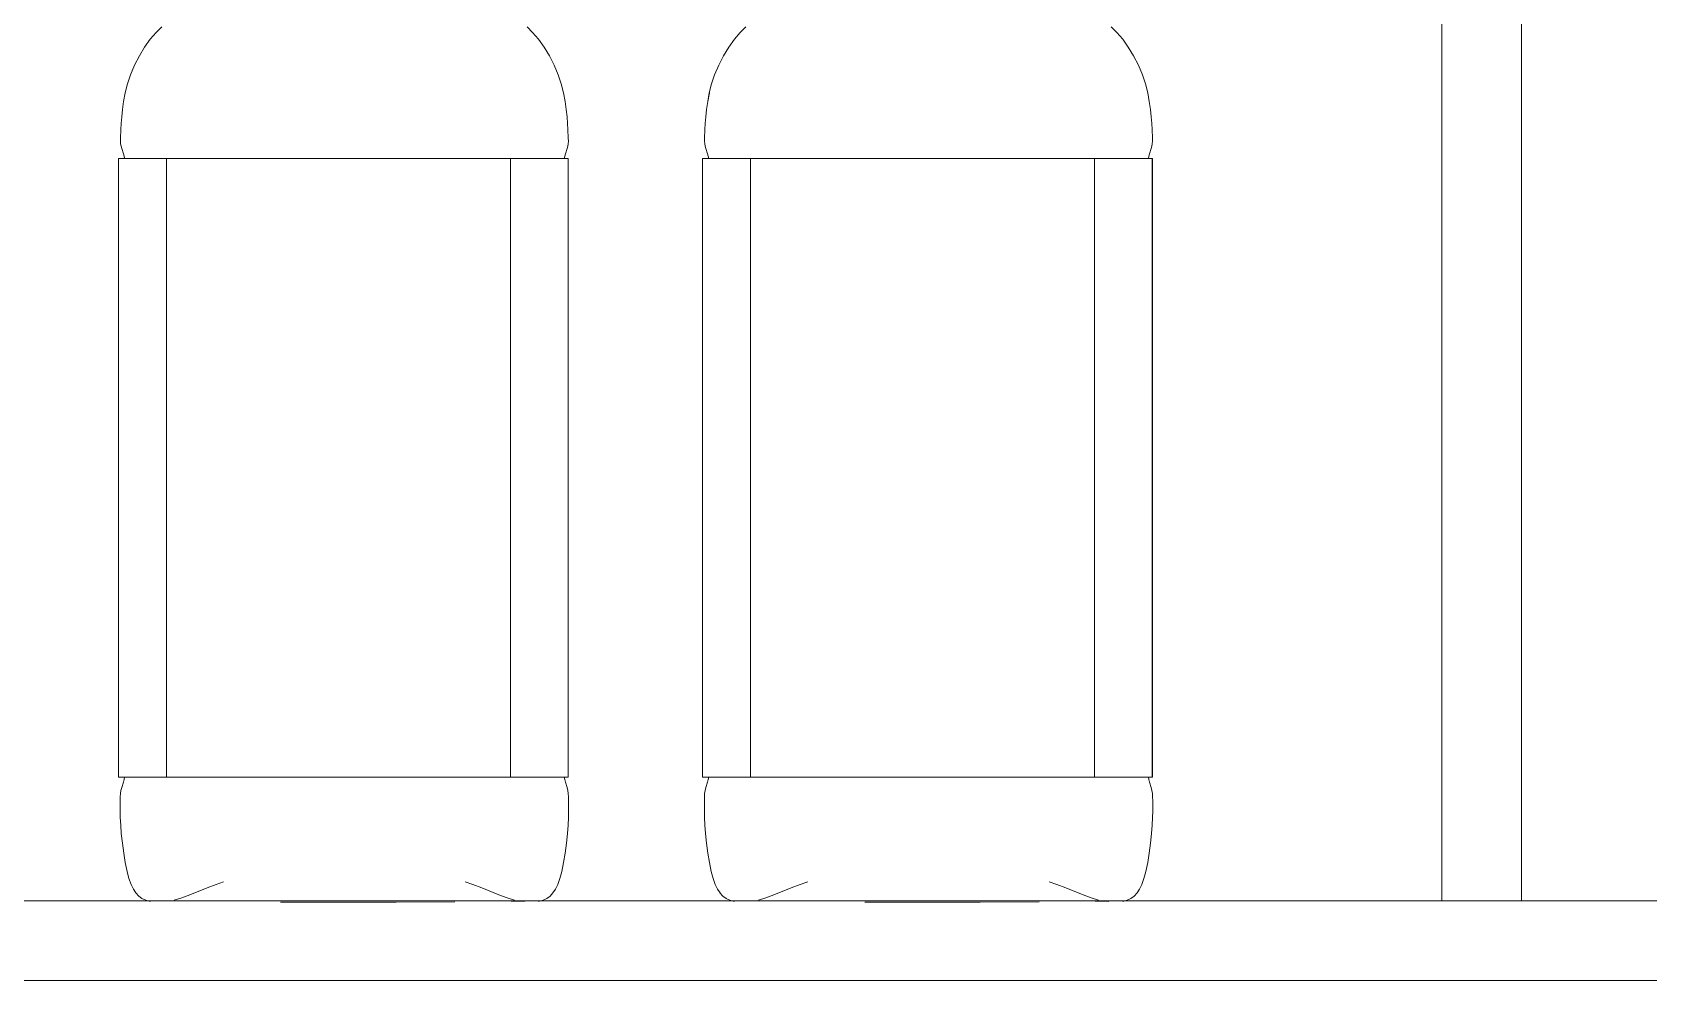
# Model space of a CAD drawing. Header units: inches. Extents: x 22 to 382261, y 22 to 371281.
# Drawn here: x 85182 to 85486.4, y 144601.3 to 144779.8 of the extents above; entities that cross this region are included whole.
import ezdxf

# ---------------------------------------------------------------- set-up
doc = ezdxf.new("R2010")
doc.units = ezdxf.units.IN
doc.header["$MEASUREMENT"] = 0
doc.layers.add('G-IMPT', color=8, linetype='Continuous', lineweight=9)
doc.layers.add('I-FURN', color=30, linetype='Continuous', lineweight=9)

# ---------------------------------------------------------------- blocks, each defined once
blk = doc.blocks.new('M8 - M8-876421-Section B-B')
at = {"layer": 'I-FURN'}
for p, q in [((-3301.53, 6378), (-3301.53, 6036)), ((-3286.53, 6036), (-3286.53, 6378)), ((-2973.19, 6036), (-3943.19, 6036)), ((-3301.53, 6036), (-3286.53, 6036)), ((-3943.19, 6021), (-2973.19, 6021))]:
    blk.add_line(p, q, dxfattribs=at)
blk = doc.blocks.new('BOTELLA _01_JACK DANIELS - JACK DANIELS_ICV-V169-Section B-B')
at = {"layer": 'G-IMPT'}
for p, q in [((-3433.64, 6199.44), (-3432.59, 6200.51)), ((-3433.64, 6199.44), (-3432.59, 6200.51)), ((-3362.74, 6199.44), (-3363.8, 6200.51)), ((-3362.74, 6199.44), (-3363.8, 6200.51)), ((-3434.75, 6198.19), (-3435.81, 6196.7)), ((-3433.64, 6199.44), (-3434.75, 6198.19)), ((-3433.64, 6199.44), (-3434.75, 6198.19)), ((-3362.74, 6199.44), (-3361.63, 6198.19)), ((-3361.63, 6198.19), (-3362.74, 6199.44)), ((-3361.63, 6198.19), (-3360.57, 6196.7)), ((-3437.71, 6193.3), (-3436.81, 6195.05)), ((-3435.81, 6196.7), (-3436.81, 6195.05)), ((-3360.57, 6196.7), (-3359.57, 6195.05)), ((-3358.67, 6193.3), (-3359.57, 6195.05)), ((-3438.47, 6191.52), (-3439.04, 6189.78)), ((-3438.47, 6191.52), (-3437.71, 6193.3)), ((-3358.67, 6193.3), (-3357.92, 6191.52)), ((-3357.35, 6189.78), (-3357.92, 6191.52)), ((-3439.04, 6189.78), (-3439.47, 6188.1)), ((-3357.35, 6189.78), (-3356.92, 6188.1)), ((-3439.98, 6184.99), (-3439.77, 6186.5)), ((-3439.77, 6186.5), (-3439.98, 6184.99)), ((-3439.77, 6186.5), (-3439.47, 6188.1)), ((-3439.77, 6186.5), (-3439.46, 6188.1)), ((-3439.46, 6188.1), (-3439.77, 6186.5)), ((-3356.92, 6188.1), (-3356.61, 6186.5)), ((-3356.92, 6188.1), (-3356.61, 6186.5)), ((-3356.4, 6184.99), (-3356.61, 6186.5)), ((-3356.61, 6186.5), (-3356.4, 6184.99)), ((-3440.29, 6181.22), (-3440.23, 6182.32)), ((-3440.29, 6181.22), (-3440.23, 6182.32)), ((-3440.13, 6183.59), (-3440.23, 6182.32)), ((-3440.13, 6183.59), (-3440.23, 6182.32)), ((-3439.98, 6184.99), (-3440.13, 6183.59)), ((-3440.13, 6183.59), (-3439.98, 6184.99)), ((-3356.4, 6184.99), (-3356.25, 6183.59)), ((-3356.4, 6184.99), (-3356.25, 6183.59)), ((-3356.25, 6183.59), (-3356.15, 6182.32)), ((-3356.15, 6182.32), (-3356.25, 6183.59)), ((-3356.09, 6181.22), (-3356.15, 6182.32)), ((-3356.09, 6181.22), (-3356.15, 6182.32)), ((-3440.29, 6181.22), (-3440.36, 6179.57)), ((-3440.36, 6179.57), (-3440.36, 6179.01)), ((-3356.09, 6181.22), (-3356.03, 6179.57)), ((-3356.03, 6179.57), (-3356.09, 6181.22)), ((-3356.03, 6179.57), (-3356.02, 6179.01)), ((-3440.33, 6178.53), (-3440.36, 6179.01)), ((-3440.33, 6178.53), (-3440.26, 6178.08)), ((-3440.13, 6177.61), (-3440.26, 6178.08)), ((-3440.13, 6177.61), (-3439.8, 6176.65)), ((-3440.13, 6177.61), (-3439.8, 6176.65)), ((-3439.8, 6176.65), (-3439.67, 6176.2)), ((-3439.8, 6176.65), (-3439.67, 6176.2)), ((-3439.67, 6176.2), (-3439.59, 6175.78)), ((-3439.67, 6176.2), (-3439.59, 6175.78)), ((-3356.71, 6176.2), (-3356.79, 6175.78)), ((-3356.79, 6175.78), (-3356.71, 6176.2)), ((-3356.58, 6176.65), (-3356.71, 6176.2)), ((-3356.58, 6176.65), (-3356.71, 6176.2)), ((-3356.58, 6176.65), (-3356.26, 6177.61)), ((-3356.58, 6176.65), (-3356.26, 6177.61)), ((-3356.26, 6177.61), (-3356.13, 6178.08)), ((-3356.13, 6178.08), (-3356.26, 6177.61)), ((-3356.05, 6178.53), (-3356.13, 6178.08)), ((-3356.05, 6178.53), (-3356.13, 6178.08)), ((-3356.02, 6179.01), (-3356.05, 6178.53)), ((-3440.13, 6057.33), (-3440.27, 6056.78)), ((-3439.8, 6058.36), (-3440.13, 6057.33)), ((-3440.13, 6057.33), (-3439.8, 6058.36)), ((-3439.8, 6058.36), (-3439.67, 6058.85)), ((-3439.8, 6058.36), (-3439.67, 6058.85)), ((-3439.59, 6059.32), (-3439.67, 6058.85)), ((-3439.59, 6059.32), (-3439.67, 6058.85)), ((-3356.79, 6059.32), (-3356.71, 6058.85)), ((-3356.71, 6058.85), (-3356.79, 6059.32)), ((-3356.58, 6058.36), (-3356.71, 6058.85)), ((-3356.58, 6058.36), (-3356.71, 6058.85)), ((-3356.58, 6058.36), (-3356.25, 6057.33)), ((-3356.58, 6058.36), (-3356.25, 6057.33)), ((-3356.25, 6057.33), (-3356.12, 6056.78)), ((-3356.12, 6056.78), (-3356.25, 6057.33)), ((-3440.4, 6055.58), (-3440.41, 6054.85)), ((-3440.4, 6055.58), (-3440.41, 6054.85)), ((-3440.41, 6052.93), (-3440.41, 6054.85)), ((-3440.41, 6052.93), (-3440.41, 6054.85)), ((-3440.35, 6056.21), (-3440.4, 6055.58)), ((-3440.4, 6055.58), (-3440.35, 6056.21)), ((-3440.35, 6056.21), (-3440.27, 6056.78)), ((-3440.35, 6056.21), (-3440.27, 6056.78)), ((-3356.12, 6056.78), (-3356.03, 6056.21)), ((-3356.12, 6056.78), (-3356.03, 6056.21)), ((-3356.03, 6056.21), (-3355.99, 6055.58)), ((-3356.03, 6056.21), (-3355.99, 6055.58)), ((-3355.97, 6054.85), (-3355.99, 6055.58)), ((-3355.97, 6054.85), (-3355.99, 6055.58)), ((-3355.97, 6052.93), (-3355.97, 6054.85)), ((-3355.97, 6054.85), (-3355.97, 6052.93)), ((-3440.41, 6052.93), (-3440.39, 6051.69)), ((-3440.41, 6052.93), (-3440.39, 6051.69)), ((-3440.39, 6051.69), (-3440.32, 6050.28)), ((-3356.06, 6050.28), (-3356, 6051.69)), ((-3356.06, 6050.28), (-3356, 6051.69)), ((-3355.97, 6052.93), (-3356, 6051.69)), ((-3355.97, 6052.93), (-3356, 6051.69)), ((-3440.21, 6048.67), (-3440.32, 6050.28)), ((-3440.21, 6048.67), (-3440.01, 6046.88)), ((-3356.18, 6048.67), (-3356.37, 6046.88)), ((-3356.06, 6050.28), (-3356.18, 6048.67)), ((-3440.01, 6046.88), (-3439.76, 6045.02)), ((-3439.76, 6045.02), (-3440, 6046.88)), ((-3440, 6046.88), (-3439.76, 6045.02)), ((-3356.38, 6046.88), (-3356.62, 6045.02)), ((-3356.38, 6046.88), (-3356.62, 6045.02)), ((-3356.62, 6045.02), (-3356.37, 6046.88)), ((-3439.76, 6045.02), (-3439.46, 6043.21)), ((-3439.46, 6043.21), (-3439.76, 6045.02)), ((-3439.46, 6043.21), (-3439.12, 6041.56)), ((-3439.46, 6043.21), (-3439.12, 6041.56)), ((-3357.26, 6041.56), (-3356.92, 6043.21)), ((-3356.92, 6043.21), (-3357.26, 6041.56)), ((-3356.62, 6045.02), (-3356.92, 6043.21)), ((-3356.62, 6045.02), (-3356.92, 6043.21)), ((-3439.12, 6041.56), (-3438.76, 6040.21)), ((-3439.12, 6041.56), (-3438.76, 6040.21)), ((-3438.38, 6039.1), (-3438.76, 6040.21)), ((-3438.37, 6039.1), (-3438.76, 6040.21)), ((-3438.37, 6039.1), (-3438.76, 6040.21)), ((-3438.38, 6039.1), (-3437.94, 6038.21)), ((-3422.35, 6039.09), (-3424.05, 6038.45)), ((-3422.35, 6039.09), (-3420.93, 6039.59)), ((-3374.03, 6039.09), (-3375.46, 6039.59)), ((-3374.03, 6039.09), (-3372.33, 6038.45)), ((-3358.01, 6039.1), (-3358.44, 6038.21)), ((-3357.62, 6040.21), (-3358.01, 6039.1)), ((-3357.62, 6040.21), (-3358.01, 6039.1)), ((-3357.62, 6040.21), (-3357.26, 6041.56)), ((-3357.62, 6040.21), (-3357.26, 6041.56)), ((-3437.94, 6038.21), (-3437.45, 6037.5)), ((-3437.94, 6038.21), (-3437.45, 6037.5)), ((-3437.47, 6037.5), (-3436.93, 6036.92)), ((-3436.93, 6036.92), (-3436.31, 6036.46)), ((-3435.6, 6036.13), (-3436.31, 6036.46)), ((-3434.77, 6035.9), (-3435.6, 6036.13)), ((-3428.82, 6036.59), (-3430.22, 6036.15)), ((-3428.82, 6036.59), (-3427.3, 6037.15)), ((-3424.05, 6038.45), (-3427.3, 6037.15)), ((-3372.33, 6038.45), (-3369.08, 6037.15)), ((-3367.56, 6036.59), (-3369.08, 6037.15)), ((-3366.17, 6036.15), (-3367.56, 6036.59)), ((-3361.61, 6035.9), (-3360.78, 6036.13)), ((-3360.78, 6036.13), (-3360.07, 6036.46)), ((-3359.46, 6036.92), (-3360.07, 6036.46)), ((-3358.92, 6037.5), (-3359.46, 6036.92)), ((-3358.44, 6038.21), (-3358.93, 6037.5)), ((-3358.44, 6038.21), (-3358.93, 6037.5)), ((-3410.21, 6035.8), (-3398.19, 6035.77)), ((-3410.21, 6035.8), (-3398.19, 6035.76)), ((-3398.19, 6035.76), (-3388.47, 6035.79)), ((-3377.38, 6035.85), (-3388.47, 6035.79)), ((-3364.26, 6035.87), (-3366.79, 6035.97))]:
    blk.add_line(p, q, dxfattribs=at)
blk = doc.blocks.new('BOTELLA _01_JACK DANIELS - BOTELLA _01_JACK DANIELS-V170-Section B-B')
at = {"layer": 'I-FURN'}
for p, q in [((-3440.73, 6175.78), (-3440.73, 6059.32)), ((-3431.71, 6059.32), (-3431.71, 6175.78)), ((-3366.92, 6175.78), (-3366.92, 6059.32)), ((-3356.05, 6059.32), (-3356.05, 6175.78)), ((-3356.03, 6059.32), (-3356.03, 6175.78))]:
    blk.add_line(p, q, dxfattribs=at)
for points, knots in [([(-3437.24, 6175.78), (-3437.57, 6175.78), (-3439.54, 6175.78), (-3440.07, 6175.78), (-3440.54, 6175.78), (-3440.73, 6175.78), (-3440.73, 6175.78), (-3440.73, 6175.78)], [0.47748338, 0.47748338, 0.47748338, 0.47748338, 0.48081217, 0.4993643, 0.50446232, 0.50957164, 0.51656006, 0.51656006, 0.51656006, 0.51656006]), ([(-3440.72, 6175.78), (-3440.72, 6175.78), (-3440.7, 6175.78), (-3440.65, 6175.78), (-3440.53, 6175.78), (-3440.2, 6175.78), (-3439.93, 6175.78), (-3439.61, 6175.78), (-3439.33, 6175.78), (-3438.98, 6175.78), (-3438, 6175.78), (-3437.62, 6175.78), (-3431.71, 6175.78)], [0.6622726, 0.6622726, 0.6622726, 0.6622726, 0.6909765, 0.7749012, 0.7781955, 0.7807755, 0.7836844, 0.7857617, 0.7879316, 0.7913624, 0.7950242, 0.81031, 0.81031, 0.81031, 0.81031]), ([(-3431.71, 6175.78), (-3431.01, 6175.78), (-3430.51, 6175.78), (-3430.42, 6175.78), (-3429.91, 6175.78), (-3429.83, 6175.78), (-3428.97, 6175.78), (-3428.11, 6175.78), (-3428.04, 6175.78), (-3368.61, 6175.78), (-3367.7, 6175.78), (-3366.92, 6175.78)], [0, 0, 0, 0, 0.0022817, 0.0040172, 0.0050581, 0.0072111, 0.0098473, 0.0124526, 0.100123, 0.1878621, 0.2766466, 0.2766466, 0.2766466, 0.2766466]), ([(-3366.91, 6175.78), (-3367.19, 6175.78), (-3367.86, 6175.78), (-3368.15, 6175.78), (-3368.37, 6175.78), (-3368.57, 6175.78)], [0.16297913, 0.16297913, 0.16297913, 0.16297913, 0.16703101, 0.17152723, 0.18699461, 0.18699461, 0.18699461, 0.18699461]), ([(-3366.92, 6175.78), (-3366.31, 6175.78), (-3366.16, 6175.78), (-3365.72, 6175.78), (-3365.44, 6175.78), (-3365.11, 6175.78), (-3365.01, 6175.78), (-3364.39, 6175.78), (-3360.49, 6175.78), (-3358.59, 6175.78), (-3358.28, 6175.78), (-3358.12, 6175.78), (-3358.01, 6175.78), (-3357.92, 6175.78), (-3357.7, 6175.78), (-3357.09, 6175.78), (-3356.59, 6175.78), (-3356.3, 6175.78), (-3356.13, 6175.78), (-3356.05, 6175.78)], [0, 0, 0, 0, 0.00191469, 0.00341261, 0.00527309, 0.00661514, 0.00868825, 0.01832336, 0.03179622, 0.04469561, 0.04974018, 0.05098222, 0.05173284, 0.05262737, 0.05461919, 0.05763529, 0.06118537, 0.06436591, 0.06765656, 0.06765656, 0.06765656, 0.06765656]), ([(-3356.03, 6175.78), (-3356.03, 6175.78), (-3356.06, 6175.78), (-3356.13, 6175.78), (-3356.32, 6175.78), (-3356.66, 6175.78), (-3357.13, 6175.78), (-3357.57, 6175.78), (-3360.15, 6175.78), (-3360.94, 6175.78)], [0.03116577, 0.03116577, 0.03116577, 0.03116577, 0.08857241, 0.0924006, 0.09627557, 0.09958886, 0.10320096, 0.1210909, 0.12849317, 0.12849317, 0.12849317, 0.12849317]), ([(-3440.73, 6059.32), (-3440.73, 6059.32), (-3440.73, 6059.32), (-3440.54, 6059.32), (-3440.07, 6059.32), (-3439.54, 6059.32), (-3437.57, 6059.32), (-3437.24, 6059.32)], [-0.51656006, -0.51656006, -0.51656006, -0.51656006, -0.50957164, -0.50446232, -0.4993643, -0.48081217, -0.47748338, -0.47748338, -0.47748338, -0.47748338]), ([(-3431.71, 6059.32), (-3437.62, 6059.32), (-3438, 6059.32), (-3438.98, 6059.32), (-3439.33, 6059.32), (-3439.61, 6059.32), (-3439.93, 6059.32), (-3440.2, 6059.32), (-3440.53, 6059.32), (-3440.65, 6059.32), (-3440.7, 6059.32), (-3440.72, 6059.32), (-3440.72, 6059.32)], [-0.81031, -0.81031, -0.81031, -0.81031, -0.7950242, -0.7913624, -0.7879316, -0.7857617, -0.7836844, -0.7807755, -0.7781955, -0.7749012, -0.6909765, -0.6622726, -0.6622726, -0.6622726, -0.6622726]), ([(-3366.92, 6059.32), (-3367.7, 6059.32), (-3368.61, 6059.32), (-3428.04, 6059.32), (-3428.11, 6059.32), (-3428.97, 6059.32), (-3429.83, 6059.32), (-3429.91, 6059.32), (-3430.42, 6059.32), (-3430.51, 6059.32), (-3431.01, 6059.32), (-3431.71, 6059.32)], [-0.2766466, -0.2766466, -0.2766466, -0.2766466, -0.1878621, -0.100123, -0.0124526, -0.0098473, -0.0072111, -0.0050581, -0.0040172, -0.0022817, 0, 0, 0, 0]), ([(-3368.91, 6059.32), (-3368.53, 6059.32), (-3368.25, 6059.32), (-3367.86, 6059.32), (-3367.19, 6059.32), (-3366.91, 6059.32)], [-0.19478605, -0.19478605, -0.19478605, -0.19478605, -0.17152723, -0.16703101, -0.16297913, -0.16297913, -0.16297913, -0.16297913]), ([(-3356.05, 6059.32), (-3356.13, 6059.32), (-3356.3, 6059.32), (-3356.59, 6059.32), (-3357.09, 6059.32), (-3357.7, 6059.32), (-3357.92, 6059.32), (-3358.01, 6059.32), (-3358.12, 6059.32), (-3358.28, 6059.32), (-3358.59, 6059.32), (-3360.49, 6059.32), (-3364.39, 6059.32), (-3365.01, 6059.32), (-3365.11, 6059.32), (-3365.44, 6059.32), (-3365.72, 6059.32), (-3366.16, 6059.32), (-3366.31, 6059.32), (-3366.92, 6059.32)], [-0.06765656, -0.06765656, -0.06765656, -0.06765656, -0.06436591, -0.06118537, -0.05763529, -0.05461919, -0.05262737, -0.05173284, -0.05098222, -0.04974018, -0.04469561, -0.03179622, -0.01832336, -0.00868825, -0.00661514, -0.00527309, -0.00341261, -0.00191469, 0, 0, 0, 0]), ([(-3359.76, 6059.32), (-3359.42, 6059.32), (-3357.52, 6059.32), (-3357.13, 6059.32), (-3356.66, 6059.32), (-3356.32, 6059.32), (-3356.13, 6059.32), (-3356.06, 6059.32), (-3356.03, 6059.32), (-3356.03, 6059.32)], [-0.12466307, -0.12466307, -0.12466307, -0.12466307, -0.1210909, -0.10320096, -0.09958886, -0.09627557, -0.0924006, -0.08857241, -0.03116577, -0.03116577, -0.03116577, -0.03116577])]:
    blk.add_open_spline(points, degree=3, knots=knots, dxfattribs=at)
for points in [[(-3427.14, 6175.78), (-3427.88, 6175.78), (-3428.43, 6175.78), (-3428.85, 6175.78)], [(-3364.3, 6175.78), (-3365.41, 6175.78), (-3365.67, 6175.78), (-3366.06, 6175.78)], [(-3356.05, 6175.78), (-3356.04, 6175.78), (-3356.03, 6175.78), (-3356.03, 6175.78)], [(-3428.85, 6059.32), (-3428.43, 6059.32), (-3427.88, 6059.32), (-3427.14, 6059.32)], [(-3365.41, 6059.32), (-3365.17, 6059.32), (-3364.83, 6059.32), (-3364.3, 6059.32)], [(-3356.03, 6059.32), (-3356.03, 6059.32), (-3356.04, 6059.32), (-3356.05, 6059.32)]]:
    blk.add_open_spline(points, degree=3, dxfattribs=at)
blk.add_blockref('BOTELLA _01_JACK DANIELS - JACK DANIELS_ICV-V169-Section B-B', (0, 0))
blk = doc.blocks.new('BOTELLA _01_JACK DANIELS - JACK DANIELS_ICV-872151-Section B-B')
at = {"layer": 'G-IMPT'}
for p, q in [((-3873.64, 6199.44), (-3872.59, 6200.51)), ((-3873.64, 6199.44), (-3872.59, 6200.51)), ((-3802.74, 6199.44), (-3803.8, 6200.51)), ((-3802.74, 6199.44), (-3803.8, 6200.51)), ((-3874.75, 6198.19), (-3875.81, 6196.7)), ((-3873.64, 6199.44), (-3874.75, 6198.19)), ((-3873.64, 6199.44), (-3874.75, 6198.19)), ((-3802.74, 6199.44), (-3801.63, 6198.19)), ((-3801.63, 6198.19), (-3802.74, 6199.44)), ((-3801.63, 6198.19), (-3800.57, 6196.7)), ((-3877.71, 6193.3), (-3876.81, 6195.05)), ((-3875.81, 6196.7), (-3876.81, 6195.05)), ((-3800.57, 6196.7), (-3799.57, 6195.05)), ((-3798.67, 6193.3), (-3799.57, 6195.05)), ((-3878.47, 6191.52), (-3879.04, 6189.78)), ((-3878.47, 6191.52), (-3877.71, 6193.3)), ((-3798.67, 6193.3), (-3797.92, 6191.52)), ((-3797.35, 6189.78), (-3797.92, 6191.52)), ((-3879.04, 6189.78), (-3879.47, 6188.1)), ((-3797.35, 6189.78), (-3796.92, 6188.1)), ((-3879.98, 6184.99), (-3879.77, 6186.5)), ((-3879.77, 6186.5), (-3879.98, 6184.99)), ((-3879.77, 6186.5), (-3879.47, 6188.1)), ((-3879.77, 6186.5), (-3879.46, 6188.1)), ((-3879.46, 6188.1), (-3879.77, 6186.5)), ((-3796.92, 6188.1), (-3796.61, 6186.5)), ((-3796.92, 6188.1), (-3796.61, 6186.5)), ((-3796.4, 6184.99), (-3796.61, 6186.5)), ((-3796.61, 6186.5), (-3796.4, 6184.99)), ((-3880.29, 6181.22), (-3880.23, 6182.32)), ((-3880.29, 6181.22), (-3880.23, 6182.32)), ((-3880.13, 6183.59), (-3880.23, 6182.32)), ((-3880.13, 6183.59), (-3880.23, 6182.32)), ((-3879.98, 6184.99), (-3880.13, 6183.59)), ((-3880.13, 6183.59), (-3879.98, 6184.99)), ((-3796.4, 6184.99), (-3796.25, 6183.59)), ((-3796.4, 6184.99), (-3796.25, 6183.59)), ((-3796.25, 6183.59), (-3796.15, 6182.32)), ((-3796.15, 6182.32), (-3796.25, 6183.59)), ((-3796.09, 6181.22), (-3796.15, 6182.32)), ((-3796.09, 6181.22), (-3796.15, 6182.32)), ((-3880.29, 6181.22), (-3880.36, 6179.57)), ((-3880.36, 6179.57), (-3880.36, 6179.01)), ((-3796.09, 6181.22), (-3796.03, 6179.57)), ((-3796.03, 6179.57), (-3796.09, 6181.22)), ((-3796.03, 6179.57), (-3796.02, 6179.01)), ((-3880.33, 6178.53), (-3880.36, 6179.01)), ((-3880.33, 6178.53), (-3880.26, 6178.08)), ((-3880.13, 6177.61), (-3880.26, 6178.08)), ((-3880.13, 6177.61), (-3879.8, 6176.65)), ((-3880.13, 6177.61), (-3879.8, 6176.65)), ((-3879.8, 6176.65), (-3879.67, 6176.2)), ((-3879.8, 6176.65), (-3879.67, 6176.2)), ((-3879.67, 6176.2), (-3879.59, 6175.78)), ((-3879.67, 6176.2), (-3879.59, 6175.78)), ((-3796.71, 6176.2), (-3796.79, 6175.78)), ((-3796.79, 6175.78), (-3796.71, 6176.2)), ((-3796.58, 6176.65), (-3796.71, 6176.2)), ((-3796.58, 6176.65), (-3796.71, 6176.2)), ((-3796.58, 6176.65), (-3796.26, 6177.61)), ((-3796.58, 6176.65), (-3796.26, 6177.61)), ((-3796.26, 6177.61), (-3796.13, 6178.08)), ((-3796.13, 6178.08), (-3796.26, 6177.61)), ((-3796.05, 6178.53), (-3796.13, 6178.08)), ((-3796.05, 6178.53), (-3796.13, 6178.08)), ((-3796.02, 6179.01), (-3796.05, 6178.53)), ((-3880.13, 6057.33), (-3880.27, 6056.78)), ((-3879.8, 6058.36), (-3880.13, 6057.33)), ((-3880.13, 6057.33), (-3879.8, 6058.36)), ((-3879.8, 6058.36), (-3879.67, 6058.85)), ((-3879.8, 6058.36), (-3879.67, 6058.85)), ((-3879.59, 6059.32), (-3879.67, 6058.85)), ((-3879.59, 6059.32), (-3879.67, 6058.85)), ((-3796.79, 6059.32), (-3796.71, 6058.85)), ((-3796.71, 6058.85), (-3796.79, 6059.32)), ((-3796.58, 6058.36), (-3796.71, 6058.85)), ((-3796.58, 6058.36), (-3796.71, 6058.85)), ((-3796.58, 6058.36), (-3796.25, 6057.33)), ((-3796.58, 6058.36), (-3796.25, 6057.33)), ((-3796.25, 6057.33), (-3796.12, 6056.78)), ((-3796.12, 6056.78), (-3796.25, 6057.33)), ((-3880.4, 6055.58), (-3880.41, 6054.85)), ((-3880.4, 6055.58), (-3880.41, 6054.85)), ((-3880.41, 6052.93), (-3880.41, 6054.85)), ((-3880.41, 6052.93), (-3880.41, 6054.85)), ((-3880.35, 6056.21), (-3880.4, 6055.58)), ((-3880.4, 6055.58), (-3880.35, 6056.21)), ((-3880.35, 6056.21), (-3880.27, 6056.78)), ((-3880.35, 6056.21), (-3880.27, 6056.78)), ((-3796.12, 6056.78), (-3796.03, 6056.21)), ((-3796.12, 6056.78), (-3796.03, 6056.21)), ((-3796.03, 6056.21), (-3795.99, 6055.58)), ((-3796.03, 6056.21), (-3795.99, 6055.58)), ((-3795.97, 6054.85), (-3795.99, 6055.58)), ((-3795.97, 6054.85), (-3795.99, 6055.58)), ((-3795.97, 6052.93), (-3795.97, 6054.85)), ((-3795.97, 6054.85), (-3795.97, 6052.93)), ((-3880.41, 6052.93), (-3880.39, 6051.69)), ((-3880.41, 6052.93), (-3880.39, 6051.69)), ((-3880.39, 6051.69), (-3880.32, 6050.28)), ((-3796.06, 6050.28), (-3796, 6051.69)), ((-3796.06, 6050.28), (-3796, 6051.69)), ((-3795.97, 6052.93), (-3796, 6051.69)), ((-3795.97, 6052.93), (-3796, 6051.69)), ((-3880.21, 6048.67), (-3880.32, 6050.28)), ((-3880.21, 6048.67), (-3880.01, 6046.88)), ((-3796.18, 6048.67), (-3796.37, 6046.88)), ((-3796.06, 6050.28), (-3796.18, 6048.67)), ((-3880.01, 6046.88), (-3879.76, 6045.02)), ((-3879.76, 6045.02), (-3880, 6046.88)), ((-3880, 6046.88), (-3879.76, 6045.02)), ((-3796.38, 6046.88), (-3796.62, 6045.02)), ((-3796.38, 6046.88), (-3796.62, 6045.02)), ((-3796.62, 6045.02), (-3796.37, 6046.88)), ((-3879.76, 6045.02), (-3879.46, 6043.21)), ((-3879.46, 6043.21), (-3879.76, 6045.02)), ((-3879.46, 6043.21), (-3879.12, 6041.56)), ((-3879.46, 6043.21), (-3879.12, 6041.56)), ((-3797.26, 6041.56), (-3796.92, 6043.21)), ((-3796.92, 6043.21), (-3797.26, 6041.56)), ((-3796.62, 6045.02), (-3796.92, 6043.21)), ((-3796.62, 6045.02), (-3796.92, 6043.21)), ((-3879.12, 6041.56), (-3878.76, 6040.21)), ((-3879.12, 6041.56), (-3878.76, 6040.21)), ((-3878.38, 6039.1), (-3878.76, 6040.21)), ((-3878.37, 6039.1), (-3878.76, 6040.21)), ((-3878.37, 6039.1), (-3878.76, 6040.21)), ((-3878.38, 6039.1), (-3877.94, 6038.21)), ((-3862.35, 6039.09), (-3864.05, 6038.45)), ((-3862.35, 6039.09), (-3860.93, 6039.59)), ((-3814.03, 6039.09), (-3815.46, 6039.59)), ((-3814.03, 6039.09), (-3812.33, 6038.45)), ((-3798.01, 6039.1), (-3798.44, 6038.21)), ((-3797.62, 6040.21), (-3798.01, 6039.1)), ((-3797.62, 6040.21), (-3798.01, 6039.1)), ((-3797.62, 6040.21), (-3797.26, 6041.56)), ((-3797.62, 6040.21), (-3797.26, 6041.56)), ((-3877.94, 6038.21), (-3877.45, 6037.5)), ((-3877.94, 6038.21), (-3877.45, 6037.5)), ((-3877.47, 6037.5), (-3876.93, 6036.92)), ((-3876.93, 6036.92), (-3876.31, 6036.46)), ((-3875.6, 6036.13), (-3876.31, 6036.46)), ((-3874.77, 6035.9), (-3875.6, 6036.13)), ((-3868.82, 6036.59), (-3870.22, 6036.15)), ((-3868.82, 6036.59), (-3867.3, 6037.15)), ((-3864.05, 6038.45), (-3867.3, 6037.15)), ((-3812.33, 6038.45), (-3809.08, 6037.15)), ((-3807.56, 6036.59), (-3809.08, 6037.15)), ((-3806.17, 6036.15), (-3807.56, 6036.59)), ((-3801.61, 6035.9), (-3800.78, 6036.13)), ((-3800.78, 6036.13), (-3800.07, 6036.46)), ((-3799.46, 6036.92), (-3800.07, 6036.46)), ((-3798.92, 6037.5), (-3799.46, 6036.92)), ((-3798.44, 6038.21), (-3798.93, 6037.5)), ((-3798.44, 6038.21), (-3798.93, 6037.5)), ((-3850.21, 6035.8), (-3838.19, 6035.77)), ((-3850.21, 6035.8), (-3838.19, 6035.76)), ((-3838.19, 6035.76), (-3828.47, 6035.79)), ((-3817.38, 6035.85), (-3828.47, 6035.79)), ((-3804.26, 6035.87), (-3806.79, 6035.97)), ((-3806.61, 6035.96), (-3806.79, 6035.97))]:
    blk.add_line(p, q, dxfattribs=at)
blk = doc.blocks.new('BOTELLA _01_JACK DANIELS - BOTELLA _01_JACK DANIELS-V171-Section B-B')
at = {"layer": 'I-FURN'}
for p, q in [((-3550.73, 6175.78), (-3550.73, 6059.32)), ((-3541.71, 6059.32), (-3541.71, 6175.78)), ((-3476.92, 6175.78), (-3476.92, 6059.32)), ((-3466.05, 6059.32), (-3466.05, 6175.78)), ((-3466.03, 6059.32), (-3466.03, 6175.78))]:
    blk.add_line(p, q, dxfattribs=at)
for points, knots in [([(-3547.24, 6175.78), (-3547.57, 6175.78), (-3549.54, 6175.78), (-3550.07, 6175.78), (-3550.54, 6175.78), (-3550.73, 6175.78), (-3550.73, 6175.78), (-3550.73, 6175.78)], [0.47748338, 0.47748338, 0.47748338, 0.47748338, 0.48081217, 0.4993643, 0.50446232, 0.50957164, 0.51656006, 0.51656006, 0.51656006, 0.51656006]), ([(-3550.72, 6175.78), (-3550.72, 6175.78), (-3550.7, 6175.78), (-3550.65, 6175.78), (-3550.53, 6175.78), (-3550.2, 6175.78), (-3549.93, 6175.78), (-3549.61, 6175.78), (-3549.33, 6175.78), (-3548.98, 6175.78), (-3548, 6175.78), (-3547.62, 6175.78), (-3541.71, 6175.78)], [0.6622726, 0.6622726, 0.6622726, 0.6622726, 0.6909765, 0.7749012, 0.7781955, 0.7807755, 0.7836844, 0.7857617, 0.7879316, 0.7913624, 0.7950242, 0.81031, 0.81031, 0.81031, 0.81031]), ([(-3541.71, 6175.78), (-3541.01, 6175.78), (-3540.51, 6175.78), (-3540.42, 6175.78), (-3539.91, 6175.78), (-3539.83, 6175.78), (-3538.97, 6175.78), (-3538.11, 6175.78), (-3538.04, 6175.78), (-3478.61, 6175.78), (-3477.7, 6175.78), (-3476.92, 6175.78)], [0, 0, 0, 0, 0.0022817, 0.0040172, 0.0050581, 0.0072111, 0.0098473, 0.0124526, 0.100123, 0.1878621, 0.2766466, 0.2766466, 0.2766466, 0.2766466]), ([(-3476.91, 6175.78), (-3477.19, 6175.78), (-3477.86, 6175.78), (-3478.15, 6175.78), (-3478.37, 6175.78), (-3478.57, 6175.78)], [0.16297913, 0.16297913, 0.16297913, 0.16297913, 0.16703101, 0.17152723, 0.18699461, 0.18699461, 0.18699461, 0.18699461]), ([(-3476.92, 6175.78), (-3476.31, 6175.78), (-3476.16, 6175.78), (-3475.72, 6175.78), (-3475.44, 6175.78), (-3475.11, 6175.78), (-3475.01, 6175.78), (-3474.39, 6175.78), (-3470.49, 6175.78), (-3468.59, 6175.78), (-3468.28, 6175.78), (-3468.12, 6175.78), (-3468.01, 6175.78), (-3467.92, 6175.78), (-3467.7, 6175.78), (-3467.09, 6175.78), (-3466.59, 6175.78), (-3466.3, 6175.78), (-3466.13, 6175.78), (-3466.05, 6175.78)], [0, 0, 0, 0, 0.00191469, 0.00341261, 0.00527309, 0.00661514, 0.00868825, 0.01832336, 0.03179622, 0.04469561, 0.04974018, 0.05098222, 0.05173284, 0.05262737, 0.05461919, 0.05763529, 0.06118537, 0.06436591, 0.06765656, 0.06765656, 0.06765656, 0.06765656]), ([(-3466.03, 6175.78), (-3466.03, 6175.78), (-3466.06, 6175.78), (-3466.13, 6175.78), (-3466.32, 6175.78), (-3466.66, 6175.78), (-3467.13, 6175.78), (-3467.57, 6175.78), (-3470.15, 6175.78), (-3470.94, 6175.78)], [0.03116577, 0.03116577, 0.03116577, 0.03116577, 0.08857241, 0.0924006, 0.09627557, 0.09958886, 0.10320096, 0.1210909, 0.12849317, 0.12849317, 0.12849317, 0.12849317]), ([(-3550.73, 6059.32), (-3550.73, 6059.32), (-3550.73, 6059.32), (-3550.54, 6059.32), (-3550.07, 6059.32), (-3549.54, 6059.32), (-3547.57, 6059.32), (-3547.24, 6059.32)], [-0.51656006, -0.51656006, -0.51656006, -0.51656006, -0.50957164, -0.50446232, -0.4993643, -0.48081217, -0.47748338, -0.47748338, -0.47748338, -0.47748338]), ([(-3541.71, 6059.32), (-3547.62, 6059.32), (-3548, 6059.32), (-3548.98, 6059.32), (-3549.33, 6059.32), (-3549.61, 6059.32), (-3549.93, 6059.32), (-3550.2, 6059.32), (-3550.53, 6059.32), (-3550.65, 6059.32), (-3550.7, 6059.32), (-3550.72, 6059.32), (-3550.72, 6059.32)], [-0.81031, -0.81031, -0.81031, -0.81031, -0.7950242, -0.7913624, -0.7879316, -0.7857617, -0.7836844, -0.7807755, -0.7781955, -0.7749012, -0.6909765, -0.6622726, -0.6622726, -0.6622726, -0.6622726]), ([(-3476.92, 6059.32), (-3477.7, 6059.32), (-3478.61, 6059.32), (-3538.04, 6059.32), (-3538.11, 6059.32), (-3538.97, 6059.32), (-3539.83, 6059.32), (-3539.91, 6059.32), (-3540.42, 6059.32), (-3540.51, 6059.32), (-3541.01, 6059.32), (-3541.71, 6059.32)], [-0.2766466, -0.2766466, -0.2766466, -0.2766466, -0.1878621, -0.100123, -0.0124526, -0.0098473, -0.0072111, -0.0050581, -0.0040172, -0.0022817, 0, 0, 0, 0]), ([(-3478.91, 6059.32), (-3478.53, 6059.32), (-3478.25, 6059.32), (-3477.86, 6059.32), (-3477.19, 6059.32), (-3476.91, 6059.32)], [-0.19478605, -0.19478605, -0.19478605, -0.19478605, -0.17152723, -0.16703101, -0.16297913, -0.16297913, -0.16297913, -0.16297913]), ([(-3466.05, 6059.32), (-3466.13, 6059.32), (-3466.3, 6059.32), (-3466.59, 6059.32), (-3467.09, 6059.32), (-3467.7, 6059.32), (-3467.92, 6059.32), (-3468.01, 6059.32), (-3468.12, 6059.32), (-3468.28, 6059.32), (-3468.59, 6059.32), (-3470.49, 6059.32), (-3474.39, 6059.32), (-3475.01, 6059.32), (-3475.11, 6059.32), (-3475.44, 6059.32), (-3475.72, 6059.32), (-3476.16, 6059.32), (-3476.31, 6059.32), (-3476.92, 6059.32)], [-0.06765656, -0.06765656, -0.06765656, -0.06765656, -0.06436591, -0.06118537, -0.05763529, -0.05461919, -0.05262737, -0.05173284, -0.05098222, -0.04974018, -0.04469561, -0.03179622, -0.01832336, -0.00868825, -0.00661514, -0.00527309, -0.00341261, -0.00191469, 0, 0, 0, 0]), ([(-3469.76, 6059.32), (-3469.42, 6059.32), (-3467.52, 6059.32), (-3467.13, 6059.32), (-3466.66, 6059.32), (-3466.32, 6059.32), (-3466.13, 6059.32), (-3466.06, 6059.32), (-3466.03, 6059.32), (-3466.03, 6059.32)], [-0.12466307, -0.12466307, -0.12466307, -0.12466307, -0.1210909, -0.10320096, -0.09958886, -0.09627557, -0.0924006, -0.08857241, -0.03116577, -0.03116577, -0.03116577, -0.03116577])]:
    blk.add_open_spline(points, degree=3, knots=knots, dxfattribs=at)
for points in [[(-3537.14, 6175.78), (-3537.88, 6175.78), (-3538.43, 6175.78), (-3538.85, 6175.78)], [(-3474.3, 6175.78), (-3475.41, 6175.78), (-3475.67, 6175.78), (-3476.06, 6175.78)], [(-3466.05, 6175.78), (-3466.04, 6175.78), (-3466.03, 6175.78), (-3466.03, 6175.78)], [(-3538.85, 6059.32), (-3538.43, 6059.32), (-3537.88, 6059.32), (-3537.14, 6059.32)], [(-3466.03, 6059.32), (-3466.03, 6059.32), (-3466.04, 6059.32), (-3466.05, 6059.32)]]:
    blk.add_open_spline(points, degree=3, dxfattribs=at)
blk.add_blockref('BOTELLA _01_JACK DANIELS - JACK DANIELS_ICV-872151-Section B-B', (330, 0))

msp = doc.modelspace()

# ---------------------------------------------------------------- block references
at = {"layer": 'I-FURN'}
for name in ['M8 - M8-876421-Section B-B', 'BOTELLA _01_JACK DANIELS - BOTELLA _01_JACK DANIELS-V171-Section B-B', 'BOTELLA _01_JACK DANIELS - BOTELLA _01_JACK DANIELS-V170-Section B-B']:
    msp.add_blockref(name, (88749, 138580.35), dxfattribs=at)

doc.saveas('drawing.dxf')
